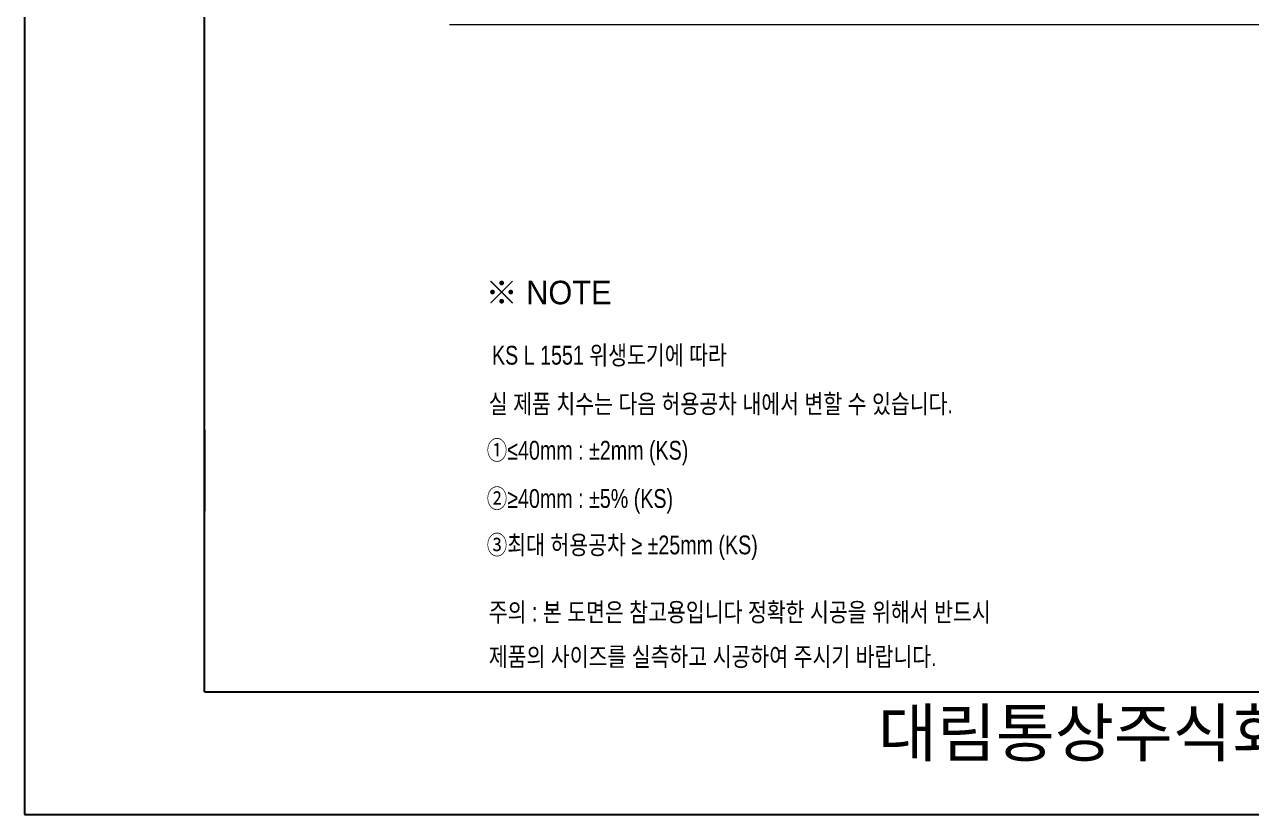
# Model space of a CAD drawing. Extents: x 66660 to 69085, y 58077 to 61507.
# Drawn here: x 66660 to 67966, y 58077 to 58917 of the extents above; entities that cross this region are included whole.
import ezdxf

# ---------------------------------------------------------------- set-up
doc = ezdxf.new("R2010")
doc.units = 0
doc.header["$MEASUREMENT"] = 0
doc.linetypes.add('HIDDEN', pattern=[9.525, 6.35, -3.175])
doc.layers.get('0').update_dxf_attribs({"linetype": 'CONTINUOUS'})
for name, color, linetype in [('2', 2, 'HIDDEN'), ('Dim', 4, 'CONTINUOUS'), ('YA', 7, 'CONTINUOUS')]:
    doc.layers.add(name, color=color, linetype=linetype)
doc.layers.add('drawing', color=7, linetype='CONTINUOUS', lineweight=15)
doc.styles.add('MtXpl_', font='')
doc.styles.add('굴림', font='', dxfattribs={"height": 3.2})
doc.styles.add('스타일1', font='txt.shx', dxfattribs={"bigfont": 'ghs.shx'})
doc.styles.get('MtXpl_').set_extended_font_data('Gulim')
doc.styles.get('굴림').set_extended_font_data('Gulim')

msp = doc.modelspace()

# ---------------------------------------------------------------- linework, layer by layer
at = {"layer": 'drawing'}
msp.add_line((67112.4, 58916.7), (68671.4, 58916.7, 0), dxfattribs=at)
at = {"layer": 'YA', "color": 7}
for p, q in [((66851.3, 58207), (66851.3, 60316.8)), ((66851.3, 58485.5), (66851.3, 58399)), ((66851.3, 58207), (68927.3, 58207))]:
    msp.add_line(p, q, dxfattribs=at)
at = {"layer": 'YA', "color": 0}
msp.add_lwpolyline([(66659.9, 58076.5), (69085.4, 58076.5), (69085.4, 61506.9), (66659.9, 61506.9)], close=True, dxfattribs=at)

# ---------------------------------------------------------------- texts
at = {"color": 3, "style": '굴림', "width": 0.8}
for s, p in [('KS L 1551 위생도기에 따라', (67157.5, 58555)), ('실 제품 치수는 다음 허용공차 내에서 변할 수 있습니다.', (67154.1, 58503.3)), ('①≤40mm : ±2mm (KS)', (67151.9, 58453.9)), ('②≥40mm : ±5%%% (KS)', (67151.9, 58402.6)), ('③최대 허용공차 ≥ ±25mm (KS)', (67151.9, 58353.2))]:
    msp.add_text(s, height=20, dxfattribs=at).set_placement(p)
at = {"color": 1, "style": '굴림', "width": 0.8}
for s, p in [('주의 : 본 도면은 참고용입니다 정확한 시공을 위해서 반드시', (67154.1, 58281.7)), ('제품의 사이즈를 실측하고 시공하여 주시기 바랍니다.', (67154.1, 58234.3))]:
    msp.add_text(s, height=20, dxfattribs=at).set_placement(p)
at = {"layer": '2', "style": 'MtXpl_'}
msp.add_text('※ NOTE', height=25, dxfattribs=at).set_placement((67150.7, 58619.2))
at = {"layer": 'Dim', "color": 0, "insert": (67441.2, 58188.2), "char_height": 50, "width": 1090, "attachment_point": 1, "style": '스타일1'}
msp.add_mtext('{\\fGulim|b0|i0|c129|p50;       대림통상주식회사\\P}', dxfattribs=at)

doc.saveas('drawing.dxf')
